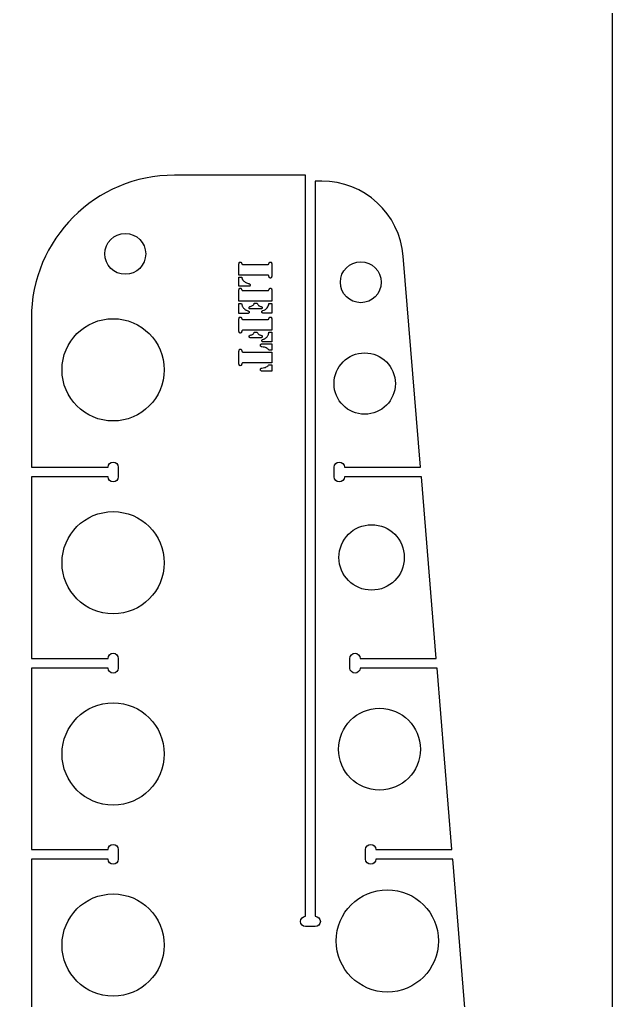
# Model space of a CAD drawing. Header units: inches. Extents: x -96 to 0, y -48 to 0.
# Drawn here: x -7.25 to 0, y -23.97 to -11.99 of the extents above; entities that cross this region are included whole.
import ezdxf

# ---------------------------------------------------------------- set-up
doc = ezdxf.new("R2010")
doc.units = ezdxf.units.IN
doc.layers.get('0').update_dxf_attribs({"linetype": 'CONTINUOUS'})

msp = doc.modelspace()

# ---------------------------------------------------------------- linework, layer by layer
for p, q in [((-4.56687074430841, -15.108406419344306), (-4.56687074430841, -14.970384431386089)), ((-4.513537399886422, -14.978296519718306), (-4.220204075964678, -14.978296519718302)), ((-4.16687073154269, -14.970384431386089), (-4.166870731542691, -15.118662829928043)), ((-4.222255344001588, -15.108406419344306), (-4.56687074430841, -15.108406419344306)), ((-4.56687074430841, -15.244084073317802), (-4.56687074430841, -15.132142678474349)), ((-4.56687074430841, -15.132142678474349), (-4.534050221053895, -15.132142678474349)), ((-4.4476033519621705, -15.244084073317802), (-4.56687074430841, -15.244084073317802)), ((-4.56687074430841, -15.428113414061821), (-4.56687074430841, -15.29009139677061)), ((-4.513537399886422, -15.298003490969425), (-4.220204075964678, -15.298003490969423)), ((-4.166870731542691, -15.29009139677061), (-4.166870731542691, -15.428113414061821)), ((-4.166870731542691, -15.428113414061821), (-4.56687074430841, -15.428113414061821)), ((-4.56687074430841, -15.576391748071188), (-4.56687074430841, -15.454487014458406)), ((-4.56687074430841, -15.454487014458406), (-4.5352224144459505, -15.454487014458406)), ((-4.380204062297849, -15.45272877130311), (-4.34621139258407, -15.452728771303114)), ((-4.2011564496044835, -15.454193966110392), (-4.166870731542691, -15.454193966110392)), ((-4.166870731542691, -15.454193966110392), (-4.166870731542691, -15.572289211997367)), ((-4.463427540359795, -15.576391748071188), (-4.56687074430841, -15.576391748071188)), ((-4.307530066634049, -15.521886257189935), (-4.41917846006228, -15.521886257189935)), ((-4.166870731542691, -15.572289211997367), (-4.270607007305714, -15.572289211997367)), ((-4.566870744308409, -15.790604270803179), (-4.56687074430841, -15.64232584292823)), ((-4.513537399886422, -15.650237960593442), (-4.220204075964678, -15.650237960593438)), ((-4.166870731542691, -15.64232584292823), (-4.166870731542691, -15.780347860219441)), ((-4.166870731542691, -15.780347860219441), (-4.5111931069678946, -15.780347860219441)), ((-4.3802040622978495, -15.804670216045515), (-4.34621139258407, -15.804670216045512)), ((-4.2011564496044835, -15.80613536392), (-4.166870731542691, -15.80613536392)), ((-4.166870731542691, -15.80613536392), (-4.166870731542691, -15.924230656739766)), ((-4.307530066634049, -15.873827654999543), (-4.41917846006228, -15.873827654999543)), ((-4.166870731542691, -15.924230656739766), (-4.269141789032041, -15.924230656739766)), ((-4.56687074430841, -16.189139041828827), (-4.56687074430841, -16.039102323865798)), ((-4.5111931069678946, -16.04906568610152), (-4.166870731542691, -16.04906568610152)), ((-4.269727885728068, -15.986941219768656), (-4.287603342162604, -15.984010830154102)), ((-4.286724220584958, -15.948259870352238), (-4.166870731542691, -15.948259870352238)), ((-4.166870731542691, -16.025329426971478), (-4.202328596063747, -16.025329426971478)), ((-4.166870731542691, -15.948259870352238), (-4.166870731542691, -16.025329426971478)), ((-4.166870731542691, -16.04906568610152), (-4.166870731542691, -16.179175585727524)), ((-4.166870731542691, -16.179175585727524), (-4.5111931069678946, -16.179175585727524)), ((-4.287603342162604, -16.244816632236553), (-4.269727885728068, -16.241886242621998)), ((-4.166870731542691, -16.280567592038416), (-4.286724220584958, -16.280567592038416)), ((-4.202328596063747, -16.203497941553593), (-4.166870731542691, -16.203497941553593)), ((-4.166870731542691, -16.203497941553593), (-4.166870731542691, -16.280567592038416))]:
    msp.add_line(p, q)
msp.add_lwpolyline([(0, -48), (0, 0), (-96, 0), (-96, -48)], close=True)
msp.add_lwpolyline([(-1.7702069718367284, -24.464382148130458), (-1.9525690083492024, -22.246271911909986), (-2.893442973475464, -22.246271911909986, -0.9999999999999999), (-3.0184429734754645, -22.246271911909986), (-3.018442973475464, -22.128161675689512, -0.9999999999999999), (-2.8934429734754645, -22.128161675689512), (-1.9622794469281413, -22.128161675689512), (-2.1446414834406156, -19.91005143946904), (-3.085515448566877, -19.91005143946904, -0.9999999999999999), (-3.2105154485668774, -19.91005143946904), (-3.210515448566878, -19.791941203248566, -0.9999999999999999), (-3.0855154485668783, -19.791941203248566), (-2.1543519220195546, -19.791941203248566), (-2.336713958532029, -17.573830967028094), (-3.2775879236582908, -17.573830967028094, -0.9999999999999999), (-3.4025879236582908, -17.573830967028094), (-3.402587923658292, -17.45572073080762, -0.9999999999999999), (-3.2775879236582908, -17.45572073080762), (-2.346424397110968, -17.45572073080762), (-2.558421476672427, -14.877152837966872, 0.39038642924606665), (-3.5550588569079826, -13.959091426661145), (-3.6338999384167368, -13.959091426665582), (-3.6338999384167345, -22.943988874108765, -0.9999999999999999), (-3.633899938416739, -23.068988874108765), (-3.752010174637212, -23.06898887410876, -0.9999999999999999), (-3.7520101746372094, -22.94398887410876), (-3.7520101746372094, -13.886657323083684), (-5.3563408832986275, -13.886657323083684, 0.4142135623730934), (-7.10634088329863, -15.636657323083684), (-7.106340883298627, -17.45572073080762), (-6.1688408832986275, -17.45572073080762, -0.9999999999999999), (-6.043840883298627, -17.45572073080762), (-6.0438408832986275, -17.57383096702809, -0.9999999999999999), (-6.168840883298626, -17.57383096702809), (-7.106340883298627, -17.573830967028094), (-7.106340883298627, -19.791941203248566), (-6.1688408832986275, -19.791941203248566, -0.9999999999999999), (-6.0438408832986275, -19.791941203248566), (-6.0438408832986275, -19.91005143946904, -0.9999999999999999), (-6.1688408832986275, -19.91005143946904), (-7.106340883298627, -19.91005143946904), (-7.106340883298627, -22.128161675689512), (-6.1688408832986275, -22.128161675689512, -0.9999999999999999), (-6.043840883298627, -22.128161675689512), (-6.0438408832986275, -22.246271911909986, -0.9999999999999999), (-6.1688408832986275, -22.246271911909986), (-7.106340883298627, -22.246271911909986), (-7.106340883298627, -24.464382148130458)], format="xyb")
for centre, radius in [((-5.957921391201944, -14.848789814294067), 0.2500000000000002), ((-3.0768482652222033, -15.195506862476659), 0.2499999999999999), ((-6.106340883298633, -16.26583029291021), 0.6249999999999993), ((-3.0295403692940517, -16.433895328576938), 0.3750000000000004), ((-6.1063408987248975, -18.623830967028095), 0.6250000000000001), ((-2.9448372474448057, -18.558315016748036), 0.40000000000000013), ((-6.1063408987248975, -20.96005143946904), 0.6249999999999998), ((-2.8484726940431613, -20.902522247559258), 0.4999999999999999), ((-2.752179489832823, -23.244993806027615), 0.6250000000000001), ((-6.1063408987248975, -23.296271911909987), 0.6250000000000001)]:
    msp.add_circle(centre, radius)
for points, knots in [([(-4.56687074430841, -14.970384431386089), (-4.566791830694637, -14.967205459221503), (-4.5666496367912215, -14.96147729092055), (-4.564064945747042, -14.956386319514493), (-4.562914685475806, -14.954120693932838)], [0, 0, 0, 0, 0.023857909273586067, 0.04298940429569405, 0.04298940429569405, 0.04298940429569405, 0.04298940429569405]), ([(-4.562914685475806, -14.954120693932838), (-4.561436936041887, -14.952454142710275), (-4.558434298214737, -14.949067878688178), (-4.553923473231043, -14.948629192972723), (-4.551632652606812, -14.94840640661144)], [0, 0, 0, 0, 0.016341781839681397, 0.03320485272306921, 0.03320485272306921, 0.03320485272306921, 0.03320485272306921]), ([(-4.551632652606812, -14.94840640661144), (-4.5479643314553195, -14.948911409180887), (-4.540563981076646, -14.949930184746528), (-4.537402708078698, -14.956709286868612), (-4.535808464209187, -14.960128017869053)], [0, 0, 0, 0, 0.026378831125203478, 0.053215785871675275, 0.053215785871675275, 0.053215785871675275, 0.053215785871675275]), ([(-4.535808464209187, -14.960128017869053), (-4.534967450380596, -14.96268914691144), (-4.533723751291622, -14.966476568412105), (-4.5323101489087225, -14.970203397456388), (-4.531852452309374, -14.971410071271142)], [0, 0, 0, 0, 0.020536846288591218, 0.030370079719502112, 0.030370079719502112, 0.030370079719502112, 0.030370079719502112]), ([(-4.531852452309374, -14.971410071271142), (-4.531477157982108, -14.971986078979423), (-4.530594554923215, -14.973340712205507), (-4.529253350218688, -14.974254690563319), (-4.528482443240006, -14.97478003340772)], [0, 0, 0, 0, 0.0051919598081997574, 0.012210255459370115, 0.012210255459370115, 0.012210255459370115, 0.012210255459370115]), ([(-4.528482443240006, -14.97478003340772), (-4.526492204246809, -14.975800171220182), (-4.521827061399925, -14.978191385860697), (-4.516558368067252, -14.978258206207185), (-4.513537399886422, -14.978296519718302)], [0, 0, 0, 0, 0.0168348489471299, 0.039461077494982094, 0.039461077494982094, 0.039461077494982094, 0.039461077494982094]), ([(-4.220204075964678, -14.978296519718302), (-4.217183108352733, -14.97825820475392), (-4.211914408711216, -14.978191381780288), (-4.207249256037091, -14.975800171331748), (-4.205259009144699, -14.97478003340772)], [0, 0, 0, 0, 0.022626228547852192, 0.03946113217752467, 0.03946113217752467, 0.03946113217752467, 0.03946113217752467]), ([(-4.205259009144699, -14.97478003340772), (-4.204488109217127, -14.97425469059755), (-4.203146916863343, -14.973340712356128), (-4.202264333099385, -14.971986078990392), (-4.201889047008122, -14.971410071271142)], [0, 0, 0, 0, 0.00701824903057313, 0.012210173590766617, 0.012210173590766617, 0.012210173590766617, 0.012210173590766617]), ([(-4.201889047008122, -14.971410071271142), (-4.201431336703526, -14.970203398183587), (-4.200017695480779, -14.96647658058341), (-4.198774013146677, -14.962689150015965), (-4.197933011641914, -14.960128017869053)], [0, 0, 0, 0, 0.009833264730752175, 0.030370101433174472, 0.030370101433174472, 0.030370101433174472, 0.030370101433174472]), ([(-4.197933011641914, -14.960128017869053), (-4.19633877160187, -14.956709288326628), (-4.1931775030468845, -14.949930182339449), (-4.185777149624148, -14.948911408725488), (-4.182108823244288, -14.94840640661144)], [0, 0, 0, 0, 0.026836932015836073, 0.053215793834662406, 0.053215793834662406, 0.053215793834662406, 0.053215793834662406]), ([(-4.182108823244288, -14.94840640661144), (-4.179817992955069, -14.948629189892587), (-4.17530716264244, -14.949067868210431), (-4.172304531759547, -14.952454142755343), (-4.170826790375295, -14.954120693932838)], [0, 0, 0, 0, 0.01686312909177974, 0.033204866476124, 0.033204866476124, 0.033204866476124, 0.033204866476124]), ([(-4.170826790375295, -14.954120693932838), (-4.169676530104059, -14.956386319514493), (-4.167091839059879, -14.96147729092055), (-4.166949645156463, -14.967205459221503), (-4.166870731542691, -14.970384431386089)], [0, 0, 0, 0, 0.019131495022107984, 0.04298940429569405, 0.04298940429569405, 0.04298940429569405, 0.04298940429569405]), ([(-4.534050221053895, -15.132142678474349), (-4.533228473742428, -15.136456413979916), (-4.531761905145839, -15.144155117630273), (-4.529280476886422, -15.15158607148038), (-4.528189441824784, -15.154853315319134)], [0, 0, 0, 0, 0.03341389700651571, 0.059633626244512725, 0.059633626244512725, 0.059633626244512725, 0.059633626244512725]), ([(-4.528189441824784, -15.154853315319134), (-4.526970329974046, -15.157634371168816), (-4.524475058541478, -15.163326620989778), (-4.520728325437659, -15.168287074099464), (-4.518812129352297, -15.17082400442437)], [0, 0, 0, 0, 0.02305315506323524, 0.04718507102122868, 0.04718507102122868, 0.04718507102122868, 0.04718507102122868]), ([(-4.518812129352297, -15.17082400442437), (-4.515129304009755, -15.174932243830117), (-4.507288587279821, -15.183678664972364), (-4.4973930386739935, -15.19002347421689), (-4.492145480607699, -15.193388093628753)], [0, 0, 0, 0, 0.04184535271547894, 0.08908854658847955, 0.08908854658847955, 0.08908854658847955, 0.08908854658847955]), ([(-4.492145480607699, -15.193388093628753), (-4.48624357492345, -15.196672030329752), (-4.474156390900341, -15.203397577864536), (-4.461050069580152, -15.207825525337023), (-4.454343276235323, -15.210091403604025)], [0, 0, 0, 0, 0.05135077055378595, 0.10516708443317369, 0.10516708443317369, 0.10516708443317369, 0.10516708443317369]), ([(-4.454343276235323, -15.210091403604025), (-4.449796551807456, -15.21138283247204), (-4.442382658203729, -15.213488637733855), (-4.435687173623491, -15.217272691214138), (-4.433097834197816, -15.218736095206475)], [0, 0, 0, 0, 0.03583612028735181, 0.05843441519181164, 0.05843441519181164, 0.05843441519181164, 0.05843441519181164]), ([(-4.433097834197816, -15.218736095206475), (-4.43160300748121, -15.220262790626863), (-4.428464576356112, -15.223468131000208), (-4.42813974428994, -15.227959194815188), (-4.427969628905948, -15.230311176423482)], [0, 0, 0, 0, 0.015765864230122766, 0.03310087949608929, 0.03310087949608929, 0.03310087949608929, 0.03310087949608929]), ([(-4.2058450823743305, -15.112802015499337), (-4.208039842573289, -15.11152539824832), (-4.213081560171531, -15.108592802849637), (-4.218944601479858, -15.10847368360602), (-4.222255344001588, -15.108406419344306)], [0, 0, 0, 0, 0.019057573293320838, 0.043778314687099154, 0.043778314687099154, 0.043778314687099154, 0.043778314687099154]), ([(-4.202328596063747, -15.117197623387566), (-4.202737219585434, -15.116465320473573), (-4.203662299987953, -15.114807464186589), (-4.205063060989366, -15.113520503869807), (-4.2058450823743305, -15.112802015499337)], [0, 0, 0, 0, 0.0063513213159460255, 0.014378719206436155, 0.014378719206436155, 0.014378719206436155, 0.014378719206436155]), ([(-4.198812133219559, -15.130677483667071), (-4.19949020112028, -15.127634639422485), (-4.20050120859818, -15.123097721685948), (-4.201875892508329, -15.118659270425933), (-4.202328596063747, -15.117197623387566)], [0, 0, 0, 0, 0.02373965570704267, 0.03539611507502415, 0.03539611507502415, 0.03539611507502415, 0.03539611507502415]), ([(-4.182694896473921, -15.144743405443009), (-4.186608347107711, -15.144069703660936), (-4.194758332845924, -15.142666681001531), (-4.197425620589628, -15.134778123065864), (-4.198812133219559, -15.130677483667071)], [0, 0, 0, 0, 0.028068594787637263, 0.058454460939337545, 0.058454460939337545, 0.058454460939337545, 0.058454460939337545]), ([(-4.170387217853274, -15.13712435959221), (-4.17200461463229, -15.139344994715943), (-4.175089161767231, -15.143579981329946), (-4.180243337159097, -15.144368398513176), (-4.182694896473921, -15.144743405443009)], [0, 0, 0, 0, 0.020006868422194787, 0.03815521922108463, 0.03815521922108463, 0.03815521922108463, 0.03815521922108463]), ([(-4.166870731542691, -15.118662829928043), (-4.166885968209234, -15.122409712097815), (-4.166911990315755, -15.128808865526063), (-4.169368897927578, -15.134687732577676), (-4.170387217853274, -15.13712435959221)], [0, 0, 0, 0, 0.02818675365548575, 0.048139053515183244, 0.048139053515183244, 0.048139053515183244, 0.048139053515183244]), ([(-4.56687074430841, -15.29009139677061), (-4.566791827660761, -15.286912435336562), (-4.566649627867575, -15.281184269329362), (-4.56406494595202, -15.27609329472699), (-4.562914685475806, -15.273827659317359)], [0, 0, 0, 0, 0.023857835181949887, 0.042989398685676625, 0.042989398685676625, 0.042989398685676625, 0.042989398685676625]), ([(-4.562914685475806, -15.273827659317359), (-4.561436934365114, -15.272161119028794), (-4.558434288701147, -15.268774872227775), (-4.553923472198898, -15.268336173887285), (-4.551632652606812, -15.268113380795858)], [0, 0, 0, 0, 0.016341742135429875, 0.03320482103488958, 0.03320482103488958, 0.03320482103488958, 0.03320482103488958]), ([(-4.551632652606812, -15.268113380795858), (-4.547964331220432, -15.268618378751658), (-4.540563977454011, -15.26963714541101), (-4.537402707274411, -15.276416251741148), (-4.535808464209187, -15.279834986186874)], [0, 0, 0, 0, 0.026378822716005394, 0.053215789860981286, 0.053215789860981286, 0.053215789860981286, 0.053215789860981286]), ([(-4.535808464209187, -15.279834986186874), (-4.534967449803401, -15.282396114039608), (-4.533723749150928, -15.286183535942966), (-4.532310148797329, -15.289910366710863), (-4.531852452309374, -15.291117042522263)], [0, 0, 0, 0, 0.020536839233967815, 0.030370086623099535, 0.030370086623099535, 0.030370086623099535, 0.030370086623099535]), ([(-4.531852452309374, -15.291117042522263), (-4.531477157982108, -15.291693050230542), (-4.530594554923215, -15.293047683456628), (-4.529253350218688, -15.293961661814437), (-4.528482443240006, -15.294487004658839)], [0, 0, 0, 0, 0.0051919598081997574, 0.012210255459370115, 0.012210255459370115, 0.012210255459370115, 0.012210255459370115]), ([(-4.528482443240006, -15.294487004658839), (-4.526492204246809, -15.295507142471303), (-4.521827061399925, -15.297898357111816), (-4.516558368067252, -15.297965177458305), (-4.513537399886422, -15.298003490969423)], [0, 0, 0, 0, 0.0168348489471299, 0.039461077494982094, 0.039461077494982094, 0.039461077494982094, 0.039461077494982094]), ([(-4.4347095531791005, -15.242325830162512), (-4.436310471939708, -15.24283215368379), (-4.440489414398399, -15.24415383028161), (-4.444889130934484, -15.244110688088634), (-4.4476033519621705, -15.244084073317802)], [0, 0, 0, 0, 0.012729844201333503, 0.03322922295273831, 0.03322922295273831, 0.03322922295273831, 0.03322922295273831]), ([(-4.427969628905948, -15.230311176423482), (-4.428229761001301, -15.232851149804512), (-4.428740858897287, -15.23784159532852), (-4.432743919406208, -15.240849064387769), (-4.4347095531791005, -15.242325830162512)], [0, 0, 0, 0, 0.018550302363004412, 0.03644694629002536, 0.03644694629002536, 0.03644694629002536, 0.03644694629002536]), ([(-4.220204075964678, -15.298003490969423), (-4.217183108352733, -15.297965176005041), (-4.211914408711216, -15.297898353031407), (-4.207249256037091, -15.295507142582869), (-4.205259009144699, -15.294487004658839)], [0, 0, 0, 0, 0.022626228547852192, 0.03946113217752467, 0.03946113217752467, 0.03946113217752467, 0.03946113217752467]), ([(-4.205259009144699, -15.294487004658839), (-4.204488109217127, -15.29396166184867), (-4.203146916863343, -15.293047683607249), (-4.202264333099385, -15.291693050241511), (-4.201889047008122, -15.291117042522263)], [0, 0, 0, 0, 0.00701824903057313, 0.012210173590766617, 0.012210173590766617, 0.012210173590766617, 0.012210173590766617]), ([(-4.201889047008122, -15.291117042522263), (-4.201431336814917, -15.289910367438065), (-4.2000176976214965, -15.28618354811425), (-4.198774013723887, -15.282396117144124), (-4.197933011641914, -15.279834986186874)], [0, 0, 0, 0, 0.00983327868892857, 0.03037010833672417, 0.03037010833672417, 0.03037010833672417, 0.03037010833672417]), ([(-4.197933011641914, -15.279834986186874), (-4.196338772726203, -15.27641625172667), (-4.193177508111062, -15.269637139655643), (-4.185777149952503, -15.268618377133679), (-4.182108823244288, -15.268113380795858)], [0, 0, 0, 0, 0.026836950613602726, 0.053215801920938, 0.053215801920938, 0.053215801920938, 0.053215801920938]), ([(-4.182108823244288, -15.268113380795858), (-4.1798179928537325, -15.268336160541198), (-4.175307161708389, -15.268774831958329), (-4.1723045315949205, -15.27216110743829), (-4.170826790375295, -15.273827659317359)], [0, 0, 0, 0, 0.01686312428219088, 0.033204861666535135, 0.033204861666535135, 0.033204861666535135, 0.033204861666535135]), ([(-4.170826790375295, -15.273827659317359), (-4.169676530063063, -15.276093286864612), (-4.167091840844612, -15.281184258909931), (-4.166949645763241, -15.286912426752131), (-4.166870731542691, -15.29009139677061)], [0, 0, 0, 0, 0.019131508718428135, 0.042989403173686755, 0.042989403173686755, 0.042989403173686755, 0.042989403173686755]), ([(-4.5352224144459505, -15.454487014458406), (-4.53423928956602, -15.460337108751444), (-4.532433073911473, -15.471085012815688), (-4.528712644579426, -15.481323292609197), (-4.5270172484327285, -15.48598886707965)], [0, 0, 0, 0, 0.04508777671157967, 0.0828361175550672, 0.0828361175550672, 0.0828361175550672, 0.0828361175550672]), ([(-4.394563055888197, -15.476611554607164), (-4.391245618838805, -15.473272573715002), (-4.384508131461755, -15.466491332269216), (-4.381653245513527, -15.457362635583006), (-4.3802040622978495, -15.452728771303114)], [0, 0, 0, 0, 0.03531083862875937, 0.07171389418766538, 0.07171389418766538, 0.07171389418766538, 0.07171389418766538]), ([(-4.34621139258407, -15.452728771303114), (-4.343613892157482, -15.457849865577172), (-4.338896581002582, -15.467150266415237), (-4.331610203983248, -15.474587960357818), (-4.328335936149536, -15.477930225240435)], [0, 0, 0, 0, 0.043438127218248516, 0.07888782614895275, 0.07888782614895275, 0.07888782614895275, 0.07888782614895275]), ([(-4.222548392349602, -15.510018174557706), (-4.217162639193067, -15.502021447053805), (-4.205760276737564, -15.485091301388525), (-4.20274663698926, -15.464866076804874), (-4.2011564496044835, -15.454193966110392)], [0, 0, 0, 0, 0.0725312678172561, 0.1535584311000404, 0.1535584311000404, 0.1535584311000404, 0.1535584311000404]), ([(-4.5270172484327285, -15.48598886707965), (-4.524940675841959, -15.490245322049393), (-4.5205582759067955, -15.499228146953442), (-4.514229817102572, -15.506970243796953), (-4.510900058619881, -15.511043796842962)], [0, 0, 0, 0, 0.03596268148988563, 0.0758956627522569, 0.0758956627522569, 0.0758956627522569, 0.0758956627522569]), ([(-4.510900058619881, -15.511043796842962), (-4.50735607159203, -15.514964254124523), (-4.5005897013251195, -15.522449401607899), (-4.492388276675794, -15.528320853716735), (-4.488482470123109, -15.531117045488415)], [0, 0, 0, 0, 0.040135006091574596, 0.0766279079878517, 0.0766279079878517, 0.0766279079878517, 0.0766279079878517]), ([(-4.488482470123109, -15.531117045488415), (-4.484057217984472, -15.533665430105067), (-4.474272131677939, -15.539300400189257), (-4.4636681507113325, -15.543195792571327), (-4.457859762545906, -15.545329514904756)], [0, 0, 0, 0, 0.03884253765857943, 0.08588834521665159, 0.08588834521665159, 0.08588834521665159, 0.08588834521665159]), ([(-4.446577682744122, -15.573168310108617), (-4.448760166728324, -15.574100765940772), (-4.454113052195872, -15.57638776062628), (-4.459962836277715, -15.576390264863907), (-4.463427540359795, -15.576391748071188)], [0, 0, 0, 0, 0.0179249913206859, 0.04396386238843111, 0.04396386238843111, 0.04396386238843111, 0.04396386238843111]), ([(-4.457859762545906, -15.545329514904756), (-4.4551459757175245, -15.546268404821676), (-4.45053590046621, -15.547863354404463), (-4.446693148795524, -15.55084357012707), (-4.445112487936845, -15.552069439177908)], [0, 0, 0, 0, 0.021685583935284622, 0.03683862445080474, 0.03683862445080474, 0.03683862445080474, 0.03683862445080474]), ([(-4.441742525800268, -15.561739799998408), (-4.441847688688825, -15.564195112735781), (-4.4420385301956555, -15.56865082509749), (-4.445171245081272, -15.571768586042687), (-4.446577682744122, -15.573168310108617)], [0, 0, 0, 0, 0.017942204243172454, 0.03256012972430333, 0.03256012972430333, 0.03256012972430333, 0.03256012972430333]), ([(-4.445112487936845, -15.552069439177908), (-4.444130693130205, -15.55341081942884), (-4.442030818758527, -15.556279779411689), (-4.441842693320286, -15.559842713351811), (-4.441742525800268, -15.561739799998408)], [0, 0, 0, 0, 0.012398165133593222, 0.02651734256876921, 0.02651734256876921, 0.02651734256876921, 0.02651734256876921]), ([(-4.443500768955559, -15.50752731053238), (-4.443368725130957, -15.505440502682834), (-4.443117812990784, -15.501475111455862), (-4.44059391592913, -15.498423524824748), (-4.439398232881739, -15.49697785160063)], [0, 0, 0, 0, 0.015479452530548126, 0.02941434462993896, 0.02941434462993896, 0.02941434462993896, 0.02941434462993896]), ([(-4.438226039489685, -15.518809343401372), (-4.43976125775986, -15.517464333719913), (-4.44313448790443, -15.514509035903066), (-4.443371581149871, -15.50998977420004), (-4.443500768955559, -15.50752731053238)], [0, 0, 0, 0, 0.01495175279782673, 0.032852464194572176, 0.032852464194572176, 0.032852464194572176, 0.032852464194572176]), ([(-4.439398232881739, -15.49697785160063), (-4.437614222745235, -15.495728728977381), (-4.433433593569499, -15.492801549150338), (-4.428470510469637, -15.49154456519909), (-4.425625335987419, -15.490823977090713)], [0, 0, 0, 0, 0.016469994620883055, 0.03859559910975792, 0.03859559910975792, 0.03859559910975792, 0.03859559910975792]), ([(-4.41917846006228, -15.521886257189935), (-4.423111729096791, -15.521900936709839), (-4.4296564873692095, -15.521925362679308), (-4.435781883943313, -15.519698075472045), (-4.438226039489685, -15.518809343401372)], [0, 0, 0, 0, 0.029651235254773284, 0.04933813718777182, 0.04933813718777182, 0.04933813718777182, 0.04933813718777182]), ([(-4.425625335987419, -15.490823977090713), (-4.419499075767847, -15.489165420025948), (-4.408336691499465, -15.486143437507344), (-4.398845285843151, -15.479575021598324), (-4.394563055888197, -15.476611554607164)], [0, 0, 0, 0, 0.047928716596308915, 0.08732876713743584, 0.08732876713743584, 0.08732876713743584, 0.08732876713743584]), ([(-4.328335936149536, -15.477930225240435), (-4.3246798212231745, -15.480518711976028), (-4.316824698482582, -15.486080047281405), (-4.3075214816206016, -15.488598611012295), (-4.302548385516188, -15.489944925912253)], [0, 0, 0, 0, 0.03386726255854795, 0.07276344142442001, 0.07276344142442001, 0.07276344142442001, 0.07276344142442001]), ([(-4.290240706895541, -15.51983501261942), (-4.292305378853989, -15.520423719757593), (-4.29793465095336, -15.522028813803681), (-4.303809782167, -15.521941528495883), (-4.307530066634049, -15.521886257189935)], [0, 0, 0, 0, 0.016292371659207557, 0.044420709468412055, 0.044420709468412055, 0.044420709468412055, 0.044420709468412055]), ([(-4.302548385516188, -15.489944925912253), (-4.2993196687152455, -15.490634876259643), (-4.293819353830339, -15.49181024852038), (-4.28910908379344, -15.494845296366316), (-4.287163769640583, -15.49609875348938)], [0, 0, 0, 0, 0.024882864130328534, 0.04238946813644992, 0.04238946813644992, 0.04238946813644992, 0.04238946813644992]), ([(-4.282914685926361, -15.506941260769143), (-4.283160620517348, -15.509792661661118), (-4.283631151739271, -15.515248068078334), (-4.288105151811721, -15.518352965416193), (-4.290240706895541, -15.51983501261942)], [0, 0, 0, 0, 0.020628064631244798, 0.039466381763698224, 0.039466381763698224, 0.039466381763698224, 0.039466381763698224]), ([(-4.287896367044222, -15.557637216991797), (-4.287858231622326, -15.555725438116955), (-4.287790899343805, -15.552349982404921), (-4.286024817052452, -15.549497017204814), (-4.285259002311284, -15.54825990451931)], [0, 0, 0, 0, 0.014240851586395882, 0.025143788575197855, 0.025143788575197855, 0.025143788575197855, 0.025143788575197855]), ([(-4.283793807504006, -15.568772725686784), (-4.284987418428949, -15.567324781908471), (-4.287632787399294, -15.56411574162415), (-4.287802971387055, -15.559932789040504), (-4.287896367044222, -15.557637216991797)], [0, 0, 0, 0, 0.013934892099390835, 0.030883540351809798, 0.030883540351809798, 0.030883540351809798, 0.030883540351809798]), ([(-4.287163769640583, -15.49609875348938), (-4.2859256354573905, -15.497565627168896), (-4.2832930045583275, -15.500684624306796), (-4.283045688501962, -15.504774739160345), (-4.282914685926361, -15.506941260769143)], [0, 0, 0, 0, 0.014246166477110142, 0.0302914648266455, 0.0302914648266455, 0.0302914648266455, 0.0302914648266455]), ([(-4.285259002311284, -15.54825990451931), (-4.28395348827571, -15.547238356353391), (-4.280709950140078, -15.544700328922621), (-4.276770407468035, -15.543443240774442), (-4.274416518497916, -15.542692126705422)], [0, 0, 0, 0, 0.012546267116949509, 0.031171090271558587, 0.031171090271558587, 0.031171090271558587, 0.031171090271558587]), ([(-4.270607007305714, -15.572289211997367), (-4.273292491689148, -15.572243879488598), (-4.278008088422618, -15.572164277524946), (-4.2820526028929615, -15.56979340878877), (-4.283793807504006, -15.568772725686784)], [0, 0, 0, 0, 0.02003538966173897, 0.035181294899913174, 0.035181294899913174, 0.035181294899913174, 0.035181294899913174]), ([(-4.274416518497916, -15.542692126705422), (-4.26398259524072, -15.538807324707554), (-4.244382772960464, -15.53150983680436), (-4.229505691483524, -15.51686627003612), (-4.222548392349602, -15.510018174557706)], [0, 0, 0, 0, 0.0837232714822812, 0.15727173770831673, 0.15727173770831673, 0.15727173770831673, 0.15727173770831673]), ([(-4.56687074430841, -15.64232584292823), (-4.56679183138746, -15.63914687240637), (-4.566649638829041, -15.63341871095704), (-4.564064945700231, -15.628327748583722), (-4.562914685475806, -15.626062128941376)], [0, 0, 0, 0, 0.023857894455258623, 0.04298934838841697, 0.04298934838841697, 0.04298934838841697, 0.04298934838841697]), ([(-4.562914685475806, -15.626062128941376), (-4.5614369394503305, -15.624395555616907), (-4.558434317553248, -15.62100925684102), (-4.55392347532909, -15.620570598675918), (-4.551632652606812, -15.62034782695348)], [0, 0, 0, 0, 0.016341861248547238, 0.03320491449685315, 0.03320491449685315, 0.03320491449685315, 0.03320491449685315]), ([(-4.551632652606812, -15.62034782695348), (-4.547964332715933, -15.620852843510537), (-4.54056400051875, -15.621871645141391), (-4.537402712395164, -15.628650721458648), (-4.535808464209187, -15.632069432344494)], [0, 0, 0, 0, 0.026378856352983662, 0.05321572430999803, 0.05321572430999803, 0.05321572430999803, 0.05321572430999803]), ([(-4.535808464209187, -15.632069432344494), (-4.534967447944486, -15.634630559503316), (-4.533723742256587, -15.638417987343376), (-4.532310148438572, -15.642144828377704), (-4.531852452309374, -15.643351512146278)], [0, 0, 0, 0, 0.020536839233967815, 0.030370142456010506, 0.030370142456010506, 0.030370142456010506, 0.030370142456010506]), ([(-4.531852452309374, -15.643351512146278), (-4.5314771598617805, -15.643927529478919), (-4.530594568604277, -15.645282174010724), (-4.529253352183667, -15.64619614114157), (-4.528482443240006, -15.646721474282856)], [0, 0, 0, 0, 0.005192007873650449, 0.012210266387064683, 0.012210266387064683, 0.012210266387064683, 0.012210266387064683]), ([(-4.528482443240006, -15.646721474282856), (-4.52649220506447, -15.64774162288477), (-4.521827068598152, -15.650132860527757), (-4.516558369323481, -15.650199659414307), (-4.513537399886422, -15.650237960593438)], [0, 0, 0, 0, 0.016834872665039934, 0.03946109533062353, 0.03946109533062353, 0.03946109533062353, 0.03946109533062353]), ([(-4.220204075964678, -15.650237960593438), (-4.217183109608959, -15.650199633297062), (-4.211914415909411, -15.650132788863479), (-4.207249256854747, -15.647741601417433), (-4.205259009144699, -15.646721474282856)], [0, 0, 0, 0, 0.022626234430276268, 0.039461114342293366, 0.039461114342293366, 0.039461114342293366, 0.039461114342293366]), ([(-4.205259009144699, -15.646721474282856), (-4.204488107252169, -15.646196141175754), (-4.203146903182306, -15.645282174161146), (-4.202264331219702, -15.643927529489874), (-4.201889047008122, -15.643351512146278)], [0, 0, 0, 0, 0.007018211892570308, 0.0122101845185408, 0.0122101845185408, 0.0122101845185408, 0.0122101845185408]), ([(-4.201889047008122, -15.643351512146278), (-4.201431337173664, -15.642144829104902), (-4.200017704515906, -15.638417999514566), (-4.198774015582842, -15.634630562607802), (-4.197933011641914, -15.632069432344494)], [0, 0, 0, 0, 0.009833334521661826, 0.030370164169457425, 0.030370164169457425, 0.030370164169457425, 0.030370164169457425]), ([(-4.197933011641914, -15.632069432344494), (-4.196338772726203, -15.628650697884291), (-4.193177508111062, -15.621871585813263), (-4.185777149952503, -15.6208528232913), (-4.182108823244288, -15.62034782695348)], [0, 0, 0, 0, 0.026836950613602726, 0.053215801920938, 0.053215801920938, 0.053215801920938, 0.053215801920938]), ([(-4.182108823244288, -15.62034782695348), (-4.179817993123965, -15.620570616127633), (-4.175307164199204, -15.62100930594666), (-4.172304532033927, -15.624395578933171), (-4.170826790375295, -15.626062128941376)], [0, 0, 0, 0, 0.016863137107823965, 0.033204874492168225, 0.033204874492168225, 0.033204874492168225, 0.033204874492168225]), ([(-4.170826790375295, -15.626062128941376), (-4.169676530150869, -15.628327748583722), (-4.167091837022059, -15.63341871095704), (-4.166949644463641, -15.63914687240637), (-4.166870731542691, -15.64232584292823)], [0, 0, 0, 0, 0.019131453933158345, 0.04298934838841697, 0.04298934838841697, 0.04298934838841697, 0.04298934838841697]), ([(-4.563354257997826, -15.809065753534554), (-4.564372567260628, -15.806629133767954), (-4.5668294518454715, -15.80075027774418), (-4.566855495192878, -15.794351144228004), (-4.56687074430841, -15.790604270803179)], [0, 0, 0, 0, 0.019952223702958488, 0.04813892266311281, 0.04813892266311281, 0.04813892266311281, 0.04813892266311281]), ([(-4.551046555910784, -15.81668482285175), (-4.553498136232835, -15.816309840429223), (-4.558652355394972, -15.815521474830822), (-4.561736875503045, -15.811286422803509), (-4.563354257997826, -15.809065753534554)], [0, 0, 0, 0, 0.01814843391508851, 0.03815539103760317, 0.03815539103760317, 0.03815539103760317, 0.03815539103760317]), ([(-4.534929366097937, -15.802618877609415), (-4.536315876109018, -15.806719526579572), (-4.538983151442477, -15.814608081124328), (-4.547133123537696, -15.816011116823903), (-4.551046555910784, -15.81668482285175)], [0, 0, 0, 0, 0.03038591871365737, 0.058454400488738734, 0.058454400488738734, 0.058454400488738734, 0.058454400488738734]), ([(-4.531266355613346, -15.78913902906311), (-4.531700312609287, -15.790602376117333), (-4.533024342312341, -15.79506713871776), (-4.534163543491822, -15.799583066506983), (-4.534929366097937, -15.802618877609415)], [0, 0, 0, 0, 0.011629848480287173, 0.035483388847201494, 0.035483388847201494, 0.035483388847201494, 0.035483388847201494]), ([(-4.527603345128756, -15.784743397708485), (-4.528461689895367, -15.785448535312703), (-4.5299673453517535, -15.786685444212946), (-4.530875795255509, -15.78840133436939), (-4.531266355613346, -15.78913902906311)], [0, 0, 0, 0, 0.00835760546625572, 0.01466039610433187, 0.01466039610433187, 0.01466039610433187, 0.01466039610433187]), ([(-4.5111931069678946, -15.780347860219441), (-4.514559065485059, -15.780397409795908), (-4.520436889166523, -15.780483936017934), (-4.525457714770592, -15.783468118775515), (-4.527603345128756, -15.784743397708485)], [0, 0, 0, 0, 0.025090502153376992, 0.043814428188837094, 0.043814428188837094, 0.043814428188837094, 0.043814428188837094]), ([(-4.394563055888197, -15.828406475175555), (-4.391244654071586, -15.825106000457305), (-4.3844927242368525, -15.818390546768917), (-4.381649774522135, -15.809295353239861), (-4.3802040622978495, -15.804670216045512)], [0, 0, 0, 0, 0.03509888882589901, 0.07141547278670685, 0.07141547278670685, 0.07141547278670685, 0.07141547278670685]), ([(-4.34621139258407, -15.804670216045512), (-4.343635012494933, -15.809856522689357), (-4.338988218712616, -15.819210615110508), (-4.331720601486417, -15.826686991746271), (-4.328482460323542, -15.830018147224049)], [0, 0, 0, 0, 0.0437952318248094, 0.07898966918611441, 0.07898966918611441, 0.07898966918611441, 0.07898966918611441]), ([(-4.209654617032928, -15.840714130329806), (-4.2077405590845816, -15.835484599589597), (-4.2036383975879055, -15.82427679908037), (-4.202019808962227, -15.812445962656646), (-4.2011564496044835, -15.80613536392)], [0, 0, 0, 0, 0.04230924033615513, 0.0906761139653923, 0.0906761139653923, 0.0906761139653923, 0.0906761139653923]), ([(-4.443500768955559, -15.859468661409196), (-4.443368724927894, -15.85738186854286), (-4.443117812341393, -15.853416504831674), (-4.440593915937567, -15.85036495331762), (-4.439398232881739, -15.848919296343027)], [0, 0, 0, 0, 0.015479335021547865, 0.029414128425515468, 0.029414128425515468, 0.029414128425515468, 0.029414128425515468]), ([(-4.438226039489685, -15.87075074121098), (-4.439761257105948, -15.869405747235163), (-4.4431345207134845, -15.866450453351808), (-4.443371591999097, -15.861931162331219), (-4.443500768955559, -15.859468661409196)], [0, 0, 0, 0, 0.014951664523337311, 0.03285261012794524, 0.03285261012794524, 0.03285261012794524, 0.03285261012794524]), ([(-4.439398232881739, -15.848919296343027), (-4.437614220956102, -15.847670192373807), (-4.433433578376428, -15.844743049810956), (-4.428470507899655, -15.843486060899606), (-4.425625335987419, -15.842765468765903)], [0, 0, 0, 0, 0.016469931319450463, 0.03859553580832533, 0.03859553580832533, 0.03859553580832533, 0.03859553580832533]), ([(-4.41917846006228, -15.873827654999543), (-4.423111729096791, -15.873842334519445), (-4.4296564873692095, -15.873866760488914), (-4.435781883943313, -15.871639473281652), (-4.438226039489685, -15.87075074121098)], [0, 0, 0, 0, 0.029651235254773284, 0.04933813718777182, 0.04933813718777182, 0.04933813718777182, 0.04933813718777182]), ([(-4.425625335987419, -15.842765468765903), (-4.41950521269358, -15.841029651136468), (-4.408376050597402, -15.837873146791727), (-4.398850387971247, -15.831344778258567), (-4.394563055888197, -15.828406475175555)], [0, 0, 0, 0, 0.04807980303763272, 0.08743090553366815, 0.08743090553366815, 0.08743090553366815, 0.08743090553366815]), ([(-4.328482460323542, -15.830018147224049), (-4.324835852074633, -15.832567548064125), (-4.316928277512013, -15.838095857072625), (-4.30758368399706, -15.840559044562445), (-4.302548385516188, -15.84188632372186)], [0, 0, 0, 0, 0.033640256510830885, 0.07294801593912033, 0.07294801593912033, 0.07294801593912033, 0.07294801593912033]), ([(-4.290240706895541, -15.871776410429028), (-4.292305380409676, -15.872365077100639), (-4.297934670660736, -15.873970064781707), (-4.303809786547618, -15.873882869425103), (-4.307530066634049, -15.873827654999543)], [0, 0, 0, 0, 0.016292314476811537, 0.044420663326979776, 0.044420663326979776, 0.044420663326979776, 0.044420663326979776]), ([(-4.302548385516188, -15.84188632372186), (-4.2993196687152455, -15.84257627406925), (-4.293819353830339, -15.843751646329988), (-4.28910908379344, -15.846786694175922), (-4.287163769640583, -15.848040151298985)], [0, 0, 0, 0, 0.024882864130328534, 0.04238946813644992, 0.04238946813644992, 0.04238946813644992, 0.04238946813644992]), ([(-4.282914685926361, -15.85888265857875), (-4.283160627415244, -15.861734038946942), (-4.283631174053695, -15.867189431826334), (-4.288105151556255, -15.870294347039593), (-4.290240706895541, -15.871776410429028)], [0, 0, 0, 0, 0.02062794849295447, 0.03946634569705457, 0.03946634569705457, 0.03946634569705457, 0.03946634569705457]), ([(-4.287896367044222, -15.90928556645339), (-4.287807426914577, -15.907481252857822), (-4.287641014939966, -15.904105280847707), (-4.285715747194916, -15.901341488062009), (-4.284819453255659, -15.900054825087702)], [0, 0, 0, 0, 0.013447409053731506, 0.025160857117925754, 0.025160857117925754, 0.025160857117925754, 0.025160857117925754]), ([(-4.283500759155992, -15.920714170429182), (-4.284779619120669, -15.91924967207775), (-4.287614504271696, -15.916003277050272), (-4.287796482159438, -15.911666149539858), (-4.287896367044222, -15.90928556645339)], [0, 0, 0, 0, 0.014406691965025887, 0.0319357226398153, 0.0319357226398153, 0.0319357226398153, 0.0319357226398153]), ([(-4.287163769640583, -15.848040151298985), (-4.285925635730604, -15.849507009086162), (-4.283292985597091, -15.852625995908298), (-4.283045682508428, -15.856716118429777), (-4.282914685926361, -15.85888265857875)], [0, 0, 0, 0, 0.014246068380027543, 0.030291484241283424, 0.030291484241283424, 0.030291484241283424, 0.030291484241283424]), ([(-4.284819453255659, -15.900054825087702), (-4.283486221456203, -15.898935629067234), (-4.280407193500541, -15.896350905363308), (-4.276584161742555, -15.895067922283562), (-4.274416518497916, -15.894340476167015)], [0, 0, 0, 0, 0.013155854903862823, 0.030382747430823975, 0.030382747430823975, 0.030382747430823975, 0.030382747430823975]), ([(-4.269141789032041, -15.924230656739766), (-4.272069001578399, -15.924195911036277), (-4.277156912913888, -15.924135518066576), (-4.28160975651437, -15.921734021348216), (-4.283500759155992, -15.920714170429182)], [0, 0, 0, 0, 0.02188564877577325, 0.03804036732123812, 0.03804036732123812, 0.03804036732123812, 0.03804036732123812]), ([(-4.274416518497916, -15.894340476167015), (-4.269767703321517, -15.892788619145568), (-4.260644422519125, -15.889743106077274), (-4.2521895452325005, -15.88515981656416), (-4.248042894634936, -15.882911966056806)], [0, 0, 0, 0, 0.03726485503458394, 0.07313212585154116, 0.07313212585154116, 0.07313212585154116, 0.07313212585154116]), ([(-4.248042894634936, -15.882911966056806), (-4.244234553570818, -15.880545626391674), (-4.236860157119752, -15.875963492981162), (-4.230571227120122, -15.869980797692042), (-4.227530073467463, -15.86708773072639)], [0, 0, 0, 0, 0.034062432977727604, 0.06595782274658601, 0.06595782274658601, 0.06595782274658601, 0.06595782274658601]), ([(-4.227530073467463, -15.86708773072639), (-4.223874607667457, -15.86303081929519), (-4.216695828766824, -15.855063662227549), (-4.211972705266836, -15.845438243495456), (-4.209654617032928, -15.840714130329806)], [0, 0, 0, 0, 0.04138562437625079, 0.08127507226610844, 0.08127507226610844, 0.08127507226610844, 0.08127507226610844]), ([(-4.56687074430841, -16.039102323865798), (-4.566813977363516, -16.035269067269333), (-4.566713788661771, -16.028503704035842), (-4.564063374341568, -16.02230268983279), (-4.562914685475806, -16.019615171916374)], [0, 0, 0, 0, 0.028858771913493453, 0.050933212936379604, 0.050933212936379604, 0.050933212936379604, 0.050933212936379604]), ([(-4.562914685475806, -16.019615171916374), (-4.561419817081923, -16.01769215010084), (-4.558403738739628, -16.013812220286738), (-4.553513187738973, -16.01328678430894), (-4.551046555910784, -16.01302177181723)], [0, 0, 0, 0, 0.01776312647990438, 0.035839262698130356, 0.035839262698130356, 0.035839262698130356, 0.035839262698130356]), ([(-4.551046555910784, -16.01302177181723), (-4.547133123537696, -16.01369547784507), (-4.538983151442477, -16.015098513544647), (-4.536315876109018, -16.022987068089403), (-4.534929366097937, -16.027087717059562)], [0, 0, 0, 0, 0.028068481775081363, 0.058454400488738734, 0.058454400488738734, 0.058454400488738734, 0.058454400488738734]), ([(-4.534929366097937, -16.027087717059562), (-4.534163543491822, -16.03012352816199), (-4.533024342312341, -16.03463945595121), (-4.531700312609287, -16.03910421855164), (-4.531266355613346, -16.040567565605865)], [0, 0, 0, 0, 0.023853540366914318, 0.035483388847201494, 0.035483388847201494, 0.035483388847201494, 0.035483388847201494]), ([(-4.531266355613346, -16.040567565605865), (-4.530878907949481, -16.0412855536752), (-4.529988078420607, -16.042936370116216), (-4.528464356233147, -16.04404416559671), (-4.527603345128756, -16.04467014861248)], [0, 0, 0, 0, 0.006144117703776035, 0.014126711785552236, 0.014126711785552236, 0.014126711785552236, 0.014126711785552236]), ([(-4.527603345128756, -16.04467014861248), (-4.525457711046092, -16.045945384294722), (-4.520436857314503, -16.04892947738198), (-4.514559060061988, -16.049016088033227), (-4.5111931069678946, -16.04906568610152)], [0, 0, 0, 0, 0.01872381941385882, 0.04381434809097657, 0.04381434809097657, 0.04381434809097657, 0.04381434809097657]), ([(-4.305771823478757, -15.965549253557143), (-4.305568161837987, -15.963140562787148), (-4.305167984583574, -15.958407696767706), (-4.302035426992235, -15.95484474032037), (-4.300497117479278, -15.953095074228886)], [0, 0, 0, 0, 0.017900722549537208, 0.03517334916278605, 0.03517334916278605, 0.03517334916278605, 0.03517334916278605]), ([(-4.300936666534903, -15.977710384537387), (-4.302346778516226, -15.975972058999083), (-4.305222634645192, -15.972426826975193), (-4.30558641481203, -15.967871153857777), (-4.305771823478757, -15.965549253557143)], [0, 0, 0, 0, 0.016644151029890333, 0.03394495216319138, 0.03394495216319138, 0.03394495216319138, 0.03394495216319138]), ([(-4.287603342162604, -15.984010830154102), (-4.290225666860633, -15.983437351245097), (-4.295164335513192, -15.982357308673357), (-4.29909370570357, -15.979194031115615), (-4.300936666534903, -15.977710384537387)], [0, 0, 0, 0, 0.02013162069665718, 0.03791422325943182, 0.03791422325943182, 0.03791422325943182, 0.03791422325943182]), ([(-4.300497117479278, -15.953095074228886), (-4.298542747136955, -15.951685675877807), (-4.294438895203556, -15.94872617428144), (-4.289376014385644, -15.948420154736198), (-4.286724220584958, -15.948259870352238)], [0, 0, 0, 0, 0.01798288527493948, 0.03776106140455917, 0.03776106140455917, 0.03776106140455917, 0.03776106140455917]), ([(-4.222548392349602, -16.003937554625548), (-4.229666775550255, -16.000052862506063), (-4.244505592909301, -15.99195492295543), (-4.261096081127615, -15.988657055301287), (-4.269727885728068, -15.986941219768656)], [0, 0, 0, 0, 0.0614193148026531, 0.128033286349461, 0.128033286349461, 0.128033286349461, 0.128033286349461]), ([(-4.202328596063747, -16.025329426971478), (-4.205097031076385, -16.02102759924961), (-4.210502604409045, -16.012627963676138), (-4.2185986785783385, -16.0067870675403), (-4.222548392349602, -16.003937554625548)], [0, 0, 0, 0, 0.038594410534819865, 0.07535843009653528, 0.07535843009653528, 0.07535843009653528, 0.07535843009653528]), ([(-4.5111931069678946, -16.179175585727524), (-4.514559070059036, -16.179225126470904), (-4.520436916031754, -16.179311637478627), (-4.525457717912023, -16.182295899932498), (-4.527603345128756, -16.18357121708215)], [0, 0, 0, 0, 0.025090502153376992, 0.04381453481286709, 0.04381453481286709, 0.04381453481286709, 0.04381453481286709]), ([(-4.563354257997826, -16.20789357290822), (-4.564372146302673, -16.20543212137327), (-4.566843644614995, -16.199455558634973), (-4.566860708308805, -16.19295962226888), (-4.56687074430841, -16.189139041828827)], [0, 0, 0, 0, 0.020127492266628515, 0.04887084656679509, 0.04887084656679509, 0.04887084656679509, 0.04887084656679509]), ([(-4.551046555910784, -16.215512642225413), (-4.553498136232835, -16.21513765980289), (-4.558652355394972, -16.214349294204485), (-4.561736875503045, -16.210114242177173), (-4.563354257997826, -16.20789357290822)], [0, 0, 0, 0, 0.01814843391508851, 0.03815539103760317, 0.03815539103760317, 0.03815539103760317, 0.03815539103760317]), ([(-4.534929366097937, -16.20144669698308), (-4.536315887845135, -16.205547298203403), (-4.538983198079814, -16.213435797338317), (-4.547133125442711, -16.214838900455295), (-4.551046555910784, -16.215512642225413)], [0, 0, 0, 0, 0.03038570846598499, 0.05845426611088224, 0.05845426611088224, 0.05845426611088224, 0.05845426611088224]), ([(-4.531266355613346, -16.187966848436773), (-4.531700312609287, -16.189430195490996), (-4.533024342312341, -16.193894958091427), (-4.534163543491822, -16.198410885880648), (-4.534929366097937, -16.20144669698308)], [0, 0, 0, 0, 0.011629848480287173, 0.035483388847201494, 0.035483388847201494, 0.035483388847201494, 0.035483388847201494]), ([(-4.527603345128756, -16.18357121708215), (-4.528461689895367, -16.184276354686368), (-4.529967345351754, -16.18551326358661), (-4.530875795255509, -16.187229153743054), (-4.531266355613346, -16.187966848436773)], [0, 0, 0, 0, 0.00835760546625572, 0.01466039610433187, 0.01466039610433187, 0.01466039610433187, 0.01466039610433187]), ([(-4.305771823478757, -16.263278208833512), (-4.3055864098204095, -16.260956276363316), (-4.305222622741462, -16.256400576214943), (-4.302346766809164, -16.25285531132695), (-4.300936666534903, -16.251116983987686)], [0, 0, 0, 0, 0.01730104634524276, 0.03394516438952902, 0.03394516438952902, 0.03394516438952902, 0.03394516438952902]), ([(-4.300497117479278, -16.27573238816177), (-4.302035438422463, -16.27398275556304), (-4.305168053854243, -16.270419828006865), (-4.30556818376466, -16.26568693763933), (-4.305771823478757, -16.263278208833512)], [0, 0, 0, 0, 0.017272467366235302, 0.035173412970843226, 0.035173412970843226, 0.035173412970843226, 0.035173412970843226]), ([(-4.300936666534903, -16.251116983987686), (-4.2990937076444675, -16.24963333119787), (-4.295164348786785, -16.2464700461883), (-4.290225668693992, -16.245390073246266), (-4.287603342162604, -16.244816632236553)], [0, 0, 0, 0, 0.017782602562774644, 0.03791415383996953, 0.03791415383996953, 0.03791415383996953, 0.03791415383996953]), ([(-4.286724220584958, -16.280567592038416), (-4.289376014385644, -16.280407307654453), (-4.294438895203556, -16.28010128810921), (-4.298542747136955, -16.277141786512843), (-4.300497117479278, -16.27573238816177)], [0, 0, 0, 0, 0.019778176129619688, 0.03776106140455917, 0.03776106140455917, 0.03776106140455917, 0.03776106140455917]), ([(-4.269727885728068, -16.241886242621998), (-4.2610960724933955, -16.24017040917791), (-4.244505581532436, -16.236872548291604), (-4.229666767505501, -16.228774600378337), (-4.222548392349602, -16.224889907765107)], [0, 0, 0, 0, 0.06661402932251106, 0.12803329049207218, 0.12803329049207218, 0.12803329049207218, 0.12803329049207218]), ([(-4.222548392349602, -16.224889907765107), (-4.218607167011974, -16.221983116493213), (-4.210586742337919, -16.21606777330874), (-4.20511270115433, -16.207735664090272), (-4.202328596063747, -16.203497941553593)], [0, 0, 0, 0, 0.03700045780235432, 0.07529622370893033, 0.07529622370893033, 0.07529622370893033, 0.07529622370893033])]:
    msp.add_open_spline(points, degree=3, knots=knots)

doc.saveas('drawing.dxf')
